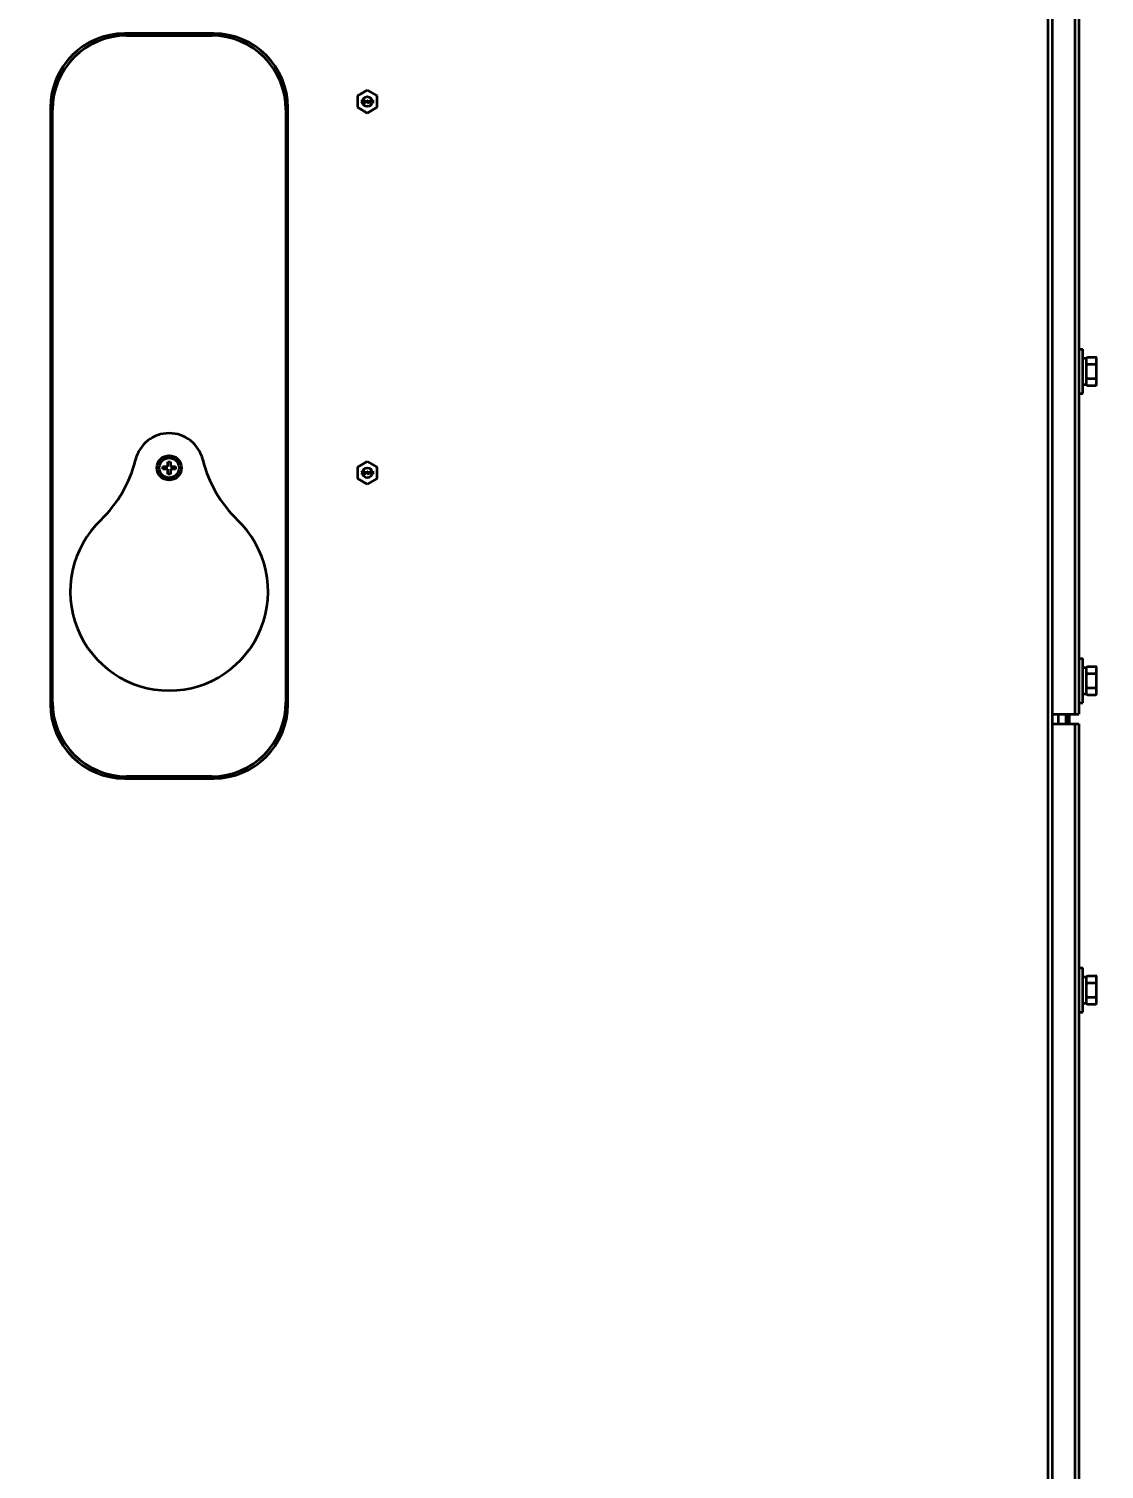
# Model space of a CAD drawing. Header units: millimetres. Extents: x 32496 to 166256, y 3504 to 23939.
# Drawn here: x 148902 to 149337, y 13035 to 13617 of the extents above; entities that cross this region are included whole.
import ezdxf

# ---------------------------------------------------------------- set-up
doc = ezdxf.new("R2010")
doc.units = ezdxf.units.MM
doc.header["$PDSIZE"] = -5
doc.layers.get('0').update_dxf_attribs({"lineweight": 35})
doc.layers.get('Defpoints').update_dxf_attribs({"lineweight": 18})
doc.layers.add('THICK', color=7, linetype='Continuous', lineweight=0)
doc.styles.add('TH_GBDIM', font='仿宋_GB2312.ttf', dxfattribs={"width": 0.8})
doc.dimstyles.new('TH_GBDIM', dxfattribs={"dimscale": 42, "dimtxt": 3, "dimasz": 3, "dimexe": 1.2, "dimexo": 0, "dimgap": 1, "dimtad": 1, "dimdec": 1, "dimdsep": 46, "dimtxsty": 'TH_GBDIM', "dimcen": 2.5, "dimdle": 252, "dimclrd": 4, "dimclre": 4, "dimclrt": 3, "dimadec": 0, "dimazin": 2, "dimtfac": 0.714286, "dimtdec": 1, "dimtmove": 0, "dimatfit": 3, "dimfxl": 1, "dimtolj": 1, "dimarcsym": 0})

# ---------------------------------------------------------------- blocks, each defined once
blk = doc.blocks.new('*D5866')
at = {"layer": 'Defpoints', "color": 0}
for p in [(146504.2, 13263.4), (152827.2, 12081.36), (152827.2, 11822.56)]:
    blk.add_point(p, dxfattribs=at)
at = {"layer": 'THICK', "color": 4, "linetype": 'Continuous', "lineweight": -2}
for p, q in [((146504.2, 13263.4), (146504.2, 11792.56)), ((152827.2, 12081.36), (152827.2, 11792.56)), ((146579.2, 11822.56), (152752.2, 11822.56))]:
    blk.add_line(p, q, dxfattribs=at)
at = {"layer": 'THICK', "color": 4}
for points in [[(146579.2, 11835.06), (146579.2, 11810.06), (146504.2, 11822.56)], [(152752.2, 11810.06), (152752.2, 11835.06), (152827.2, 11822.56)]]:
    blk.add_solid(points, dxfattribs=at)
at = {"layer": 'THICK', "color": 3, "lineweight": -3, "insert": (149665.7, 11885.26), "char_height": 75, "attachment_point": 5, "style": 'TH_GBDIM'}
blk.add_mtext('\\A1;About {\\A1;6323}', dxfattribs=at)
blk = doc.blocks.new('8-1250')
at = {"linetype": 'Continuous'}
for p, q in [((718.17, -34566.29), (718.17, -32553.29)), ((719.87, -32553.29), (719.87, -34566.29)), ((729.17, -33566.79), (729.17, -32554.69)), ((730.57, -33180.92), (730.57, -33425.66)), ((380.87, -33291.79), (344.87, -33291.79)), ((345.67, -33292.59), (380.07, -33292.59)), ((438.97, -33316.98), (442.97, -33314.67)), ((438.97, -33316.98), (438.97, -33321.6)), ((442.97, -33314.67), (446.97, -33316.98)), ((446.97, -33321.6), (446.97, -33316.98)), ((314.87, -33321.79), (314.87, -33562.79)), ((315.67, -33561.99), (315.67, -33322.59)), ((410.07, -33322.59), (410.07, -33561.99)), ((410.87, -33562.79), (410.87, -33321.79)), ((442.97, -33323.91), (438.97, -33321.6)), ((440.7, -33318.69), (441.6, -33318.69)), ((440.7, -33318.82), (440.7, -33318.69)), ((441.4, -33318.82), (440.7, -33318.82)), ((440.72, -33319.45), (440.7, -33319.56)), ((440.7, -33319.61), (440.7, -33319.56)), ((440.7, -33319.61), (440.72, -33319.71)), ((440.77, -33319.38), (440.72, -33319.45)), ((440.72, -33319.71), (440.82, -33319.81)), ((441.4, -33318.82), (440.77, -33319.38)), ((440.82, -33319.81), (440.92, -33319.86)), ((440.85, -33319.56), (440.9, -33319.45)), ((440.85, -33319.56), (440.85, -33319.61)), ((440.9, -33319.68), (440.85, -33319.61)), ((440.9, -33319.45), (441.6, -33318.82)), ((440.97, -33319.74), (440.9, -33319.68)), ((440.92, -33319.86), (441.07, -33319.89)), ((441.1, -33319.76), (440.97, -33319.74)), ((441.17, -33319.89), (441.07, -33319.89)), ((441.1, -33319.76), (441.2, -33319.76)), ((441.17, -33319.89), (441.35, -33319.86)), ((441.32, -33319.74), (441.2, -33319.76)), ((441.4, -33319.68), (441.32, -33319.74)), ((441.35, -33319.86), (441.45, -33319.81)), ((441.45, -33319.61), (441.4, -33319.68)), ((441.45, -33319.61), (441.57, -33319.61)), ((441.45, -33319.81), (441.55, -33319.71)), ((441.55, -33319.71), (441.57, -33319.61)), ((441.6, -33318.69), (441.6, -33318.82)), ((441.8, -33318.69), (441.95, -33318.69)), ((441.8, -33319.89), (441.8, -33318.69)), ((441.95, -33319.89), (441.8, -33319.89)), ((441.95, -33318.69), (441.95, -33319.68)), ((442.1, -33319.51), (441.95, -33319.68)), ((441.95, -33319.89), (442.1, -33319.71)), ((442.1, -33319.51), (442.1, -33319.71)), ((442.32, -33319.12), (442.3, -33319.15)), ((442.3, -33319.15), (442.45, -33319.3)), ((442.45, -33319.3), (442.3, -33319.45)), ((442.3, -33319.45), (442.32, -33319.48)), ((442.45, -33319.25), (442.32, -33319.12)), ((442.32, -33319.48), (442.45, -33319.35)), ((442.45, -33319.07), (442.5, -33319.07)), ((442.45, -33319.25), (442.45, -33319.07)), ((442.45, -33319.53), (442.45, -33319.35)), ((442.5, -33319.53), (442.45, -33319.53)), ((442.5, -33319.07), (442.5, -33319.25)), ((442.62, -33319.12), (442.5, -33319.25)), ((442.5, -33319.3), (442.65, -33319.15)), ((442.65, -33319.45), (442.5, -33319.3)), ((442.5, -33319.35), (442.62, -33319.48)), ((442.5, -33319.35), (442.5, -33319.53)), ((442.65, -33319.15), (442.62, -33319.12)), ((442.62, -33319.48), (442.65, -33319.45)), ((442.85, -33319.05), (443.1, -33319.05)), ((442.85, -33319.2), (442.85, -33319.05)), ((443.1, -33319.2), (442.85, -33319.2)), ((446.97, -33321.6), (442.97, -33323.91)), ((443.1, -33318.69), (443.25, -33318.69)), ((443.1, -33319.05), (443.1, -33318.69)), ((443.1, -33319.89), (443.1, -33319.2)), ((443.25, -33319.89), (443.1, -33319.89)), ((443.25, -33318.69), (443.25, -33319.05)), ((443.25, -33319.05), (443.85, -33319.05)), ((443.67, -33319.2), (443.25, -33319.2)), ((443.25, -33319.89), (443.85, -33319.2)), ((443.67, -33319.2), (443.25, -33319.68)), ((443.25, -33319.2), (443.25, -33319.68)), ((443.85, -33319.05), (443.85, -33319.2)), ((444.05, -33318.69), (444.2, -33318.69)), ((444.05, -33319.89), (444.05, -33318.69)), ((444.27, -33319.89), (444.05, -33319.89)), ((444.55, -33318.69), (444.2, -33319.63)), ((444.2, -33318.69), (444.2, -33319.63)), ((444.27, -33319.89), (444.65, -33318.82)), ((444.55, -33318.69), (444.75, -33318.69)), ((444.65, -33318.82), (445.02, -33319.89)), ((445.1, -33319.63), (444.75, -33318.69)), ((445.25, -33319.89), (445.02, -33319.89)), ((445.1, -33318.69), (445.25, -33318.69)), ((445.1, -33319.63), (445.1, -33318.69)), ((445.25, -33318.69), (445.25, -33319.89)), ((730.57, -33419.29), (732.17, -33419.29)), ((732.17, -33437.29), (732.17, -33419.29)), ((730.57, -33425.66), (730.57, -33430.92)), ((732.17, -33422.94), (733.77, -33422.94)), ((733.77, -33422.82), (734.07, -33422.52)), ((733.77, -33433.76), (733.77, -33422.82)), ((734.07, -33422.52), (737.47, -33422.52)), ((734.07, -33425.4), (737.47, -33425.4)), ((737.77, -33422.82), (737.47, -33422.52)), ((737.77, -33433.76), (737.77, -33422.82)), ((730.57, -33430.92), (730.57, -33566.79)), ((734.07, -33431.18), (737.47, -33431.18)), ((730.57, -33437.29), (732.17, -33437.29)), ((732.17, -33433.64), (733.77, -33433.64)), ((733.77, -33433.76), (734.07, -33434.06)), ((734.07, -33434.06), (737.47, -33434.06)), ((737.77, -33433.76), (737.47, -33434.06)), ((360.37, -33466.79), (362.37, -33466.79)), ((360.37, -33467.79), (360.37, -33466.79)), ((362.37, -33467.79), (360.37, -33467.79)), ((362.37, -33464.79), (363.37, -33464.79)), ((362.37, -33466.79), (362.37, -33464.79)), ((362.37, -33469.79), (362.37, -33467.79)), ((363.37, -33464.79), (363.37, -33466.79)), ((363.37, -33466.79), (365.37, -33466.79)), ((365.37, -33467.79), (363.37, -33467.79)), ((363.37, -33467.79), (363.37, -33469.79)), ((365.37, -33466.79), (365.37, -33467.79)), ((438.97, -33466.98), (442.97, -33464.67)), ((438.97, -33466.98), (438.97, -33471.6)), ((442.97, -33464.67), (446.97, -33466.98)), ((446.97, -33471.6), (446.97, -33466.98)), ((363.37, -33469.79), (362.37, -33469.79)), ((442.97, -33473.91), (438.97, -33471.6)), ((440.7, -33468.69), (441.6, -33468.69)), ((440.7, -33468.82), (440.7, -33468.69)), ((441.4, -33468.82), (440.7, -33468.82)), ((440.72, -33469.45), (440.7, -33469.56)), ((440.7, -33469.61), (440.7, -33469.56)), ((440.7, -33469.61), (440.72, -33469.71)), ((440.77, -33469.38), (440.72, -33469.45)), ((440.72, -33469.71), (440.82, -33469.81)), ((441.4, -33468.82), (440.77, -33469.38)), ((440.82, -33469.81), (440.92, -33469.86)), ((440.85, -33469.56), (440.9, -33469.45)), ((440.85, -33469.56), (440.85, -33469.61)), ((440.9, -33469.68), (440.85, -33469.61)), ((440.9, -33469.45), (441.6, -33468.82)), ((440.97, -33469.74), (440.9, -33469.68)), ((440.92, -33469.86), (441.07, -33469.89)), ((441.1, -33469.76), (440.97, -33469.74)), ((441.17, -33469.89), (441.07, -33469.89)), ((441.1, -33469.76), (441.2, -33469.76)), ((441.17, -33469.89), (441.35, -33469.86)), ((441.32, -33469.74), (441.2, -33469.76)), ((441.4, -33469.68), (441.32, -33469.74)), ((441.35, -33469.86), (441.45, -33469.81)), ((441.45, -33469.61), (441.4, -33469.68)), ((441.45, -33469.61), (441.57, -33469.61)), ((441.45, -33469.81), (441.55, -33469.71)), ((441.55, -33469.71), (441.57, -33469.61)), ((441.6, -33468.69), (441.6, -33468.82)), ((441.8, -33468.69), (441.95, -33468.69)), ((441.8, -33469.89), (441.8, -33468.69)), ((441.95, -33469.89), (441.8, -33469.89)), ((441.95, -33468.69), (441.95, -33469.68)), ((442.1, -33469.51), (441.95, -33469.68)), ((441.95, -33469.89), (442.1, -33469.71)), ((442.1, -33469.51), (442.1, -33469.71)), ((442.32, -33469.12), (442.3, -33469.15)), ((442.3, -33469.15), (442.45, -33469.3)), ((442.45, -33469.3), (442.3, -33469.45)), ((442.3, -33469.45), (442.32, -33469.48)), ((442.45, -33469.25), (442.32, -33469.12)), ((442.32, -33469.48), (442.45, -33469.35)), ((442.45, -33469.07), (442.5, -33469.07)), ((442.45, -33469.25), (442.45, -33469.07)), ((442.45, -33469.53), (442.45, -33469.35)), ((442.5, -33469.53), (442.45, -33469.53)), ((442.5, -33469.07), (442.5, -33469.25)), ((442.62, -33469.12), (442.5, -33469.25)), ((442.5, -33469.3), (442.65, -33469.15)), ((442.65, -33469.45), (442.5, -33469.3)), ((442.5, -33469.35), (442.62, -33469.48)), ((442.5, -33469.35), (442.5, -33469.53)), ((442.65, -33469.15), (442.62, -33469.12)), ((442.62, -33469.48), (442.65, -33469.45)), ((442.85, -33469.05), (443.1, -33469.05)), ((442.85, -33469.2), (442.85, -33469.05)), ((443.1, -33469.2), (442.85, -33469.2)), ((446.97, -33471.6), (442.97, -33473.91)), ((443.1, -33468.69), (443.25, -33468.69)), ((443.1, -33469.05), (443.1, -33468.69)), ((443.1, -33469.89), (443.1, -33469.2)), ((443.25, -33469.89), (443.1, -33469.89)), ((443.25, -33468.69), (443.25, -33469.05)), ((443.25, -33469.05), (443.85, -33469.05)), ((443.67, -33469.2), (443.25, -33469.2)), ((443.25, -33469.89), (443.85, -33469.2)), ((443.67, -33469.2), (443.25, -33469.68)), ((443.25, -33469.2), (443.25, -33469.68)), ((443.85, -33469.05), (443.85, -33469.2)), ((444.05, -33468.69), (444.2, -33468.69)), ((444.05, -33469.89), (444.05, -33468.69)), ((444.27, -33469.89), (444.05, -33469.89)), ((444.2, -33468.69), (444.2, -33469.63)), ((444.55, -33468.69), (444.2, -33469.63)), ((444.27, -33469.89), (444.65, -33468.82)), ((444.55, -33468.69), (444.75, -33468.69)), ((444.65, -33468.82), (445.02, -33469.89)), ((445.1, -33469.63), (444.75, -33468.69)), ((445.25, -33469.89), (445.02, -33469.89)), ((445.1, -33468.69), (445.25, -33468.69)), ((445.1, -33469.63), (445.1, -33468.69)), ((445.25, -33468.69), (445.25, -33469.89)), ((730.57, -33544.29), (732.17, -33544.29)), ((732.17, -33562.29), (732.17, -33544.29)), ((732.17, -33547.94), (733.77, -33547.94)), ((733.77, -33547.82), (734.07, -33547.52)), ((733.77, -33558.76), (733.77, -33547.82)), ((734.07, -33547.52), (737.47, -33547.52)), ((737.77, -33547.82), (737.47, -33547.52)), ((737.77, -33558.76), (737.77, -33547.82)), ((734.07, -33550.4), (737.47, -33550.4)), ((732.17, -33558.64), (733.77, -33558.64)), ((733.77, -33558.76), (734.07, -33559.06)), ((734.07, -33556.18), (737.47, -33556.18)), ((734.07, -33559.06), (737.47, -33559.06)), ((737.77, -33558.76), (737.47, -33559.06)), ((719.87, -33566.79), (730.57, -33566.79)), ((722.37, -33570.79), (722.37, -33566.79)), ((725.37, -33566.79), (725.37, -33570.79)), ((725.57, -33566.79), (725.57, -33570.59)), ((726.77, -33566.79), (726.77, -33570.59)), ((730.57, -33562.29), (732.17, -33562.29)), ((719.87, -33570.79), (730.57, -33570.79)), ((726.77, -33570.59), (725.57, -33570.59)), ((729.17, -34566.29), (729.17, -33570.79)), ((730.57, -33570.79), (730.57, -33675.66)), ((344.87, -33592.79), (380.87, -33592.79)), ((380.07, -33591.99), (345.67, -33591.99)), ((730.57, -33669.29), (732.17, -33669.29)), ((732.17, -33687.29), (732.17, -33669.29)), ((730.57, -33675.66), (730.57, -33680.92)), ((732.17, -33672.94), (733.77, -33672.94)), ((733.77, -33672.82), (734.07, -33672.52)), ((733.77, -33683.76), (733.77, -33672.82)), ((734.07, -33672.52), (737.47, -33672.52)), ((734.07, -33675.4), (737.47, -33675.4)), ((737.77, -33672.82), (737.47, -33672.52)), ((737.77, -33683.76), (737.77, -33672.82)), ((730.57, -33680.92), (730.57, -33925.66)), ((732.17, -33683.64), (733.77, -33683.64)), ((733.77, -33683.76), (734.07, -33684.06)), ((734.07, -33681.18), (737.47, -33681.18)), ((737.77, -33683.76), (737.47, -33684.06)), ((730.57, -33687.29), (732.17, -33687.29)), ((734.07, -33684.06), (737.47, -33684.06))]:
    blk.add_line(p, q, dxfattribs=at)
for centre, radius in [((442.97, -33319.29), 2), ((362.87, -33467.29), 5), ((362.87, -33467.29), 4), ((442.97, -33469.29), 2)]:
    blk.add_circle(centre, radius, dxfattribs=at)
for centre, radius, start, end in [((344.87, -33321.79), 30, 90, 180), ((345.67, -33322.59), 30, 90, 180), ((380.07, -33322.59), 30, 0, 90), ((380.87, -33321.79), 30, 0, 90), ((735.01, -33425.09), 3.56, 39.13645, 39.50132), ((736.53, -33431.49), 3.56, 219.13644, 219.50078), ((362.87, -33467.29), 14, 13.59162, 166.40838), ((300.66, -33452.25), 50, 313.72491, 346.40838), ((425.08, -33452.25), 50, 193.59162, 226.27509), ((362.87, -33517.29), 40, 133.72491, 46.27509), ((735.01, -33550.09), 3.56, 39.13645, 39.50132), ((736.53, -33556.49), 3.56, 219.13644, 219.50078), ((344.87, -33562.79), 30, 180, 270), ((345.67, -33561.99), 30, 180, 270), ((380.07, -33561.99), 30, 270, 0), ((380.87, -33562.79), 30, 270, 0), ((726.97, -33570.59), 1.4, 180, 188.23663), ((726.97, -33570.59), 0.2, 180, 270), ((735.01, -33675.09), 3.56, 39.13645, 39.50132), ((736.53, -33681.49), 3.56, 219.13644, 219.50078)]:
    blk.add_arc(centre, radius, start, end, dxfattribs=at)
for points, knots in [([(733.77, -33422.85), (733.8, -33422.82), (733.89, -33422.7), (733.99, -33422.59), (734.07, -33422.52)], [0, 0, 0, 0, 0.244558, 1, 1, 1, 1]), ([(734.07, -33425.4), (734.05, -33425.38), (733.94, -33425.27), (733.84, -33425.16), (733.77, -33425.07)], [0, 0, 0, 0, 0.255352, 1, 1, 1, 1]), ([(737.76, -33422.83), (737.74, -33422.8), (737.64, -33422.69), (737.55, -33422.59), (737.47, -33422.52)], [0, 0, 0, 0, 0.244878, 1, 1, 1, 1]), ([(737.47, -33425.4), (737.5, -33425.38), (737.6, -33425.27), (737.7, -33425.16), (737.77, -33425.07)], [0, 0, 0, 0, 0.255353, 1, 1, 1, 1]), ([(733.77, -33431.51), (733.8, -33431.48), (733.89, -33431.36), (733.99, -33431.26), (734.07, -33431.18)], [0, 0, 0, 0, 0.244558, 1, 1, 1, 1]), ([(737.77, -33431.51), (737.75, -33431.48), (737.65, -33431.36), (737.55, -33431.26), (737.47, -33431.18)], [0, 0, 0, 0, 0.244558, 1, 1, 1, 1]), ([(734.07, -33434.06), (734.05, -33434.04), (733.95, -33433.94), (733.85, -33433.83), (733.79, -33433.75)], [0, 0, 0, 0, 0.255041, 1, 1, 1, 1]), ([(737.47, -33434.06), (737.5, -33434.04), (737.6, -33433.93), (737.7, -33433.82), (737.77, -33433.73)], [0, 0, 0, 0, 0.255353, 1, 1, 1, 1]), ([(733.77, -33547.85), (733.8, -33547.82), (733.89, -33547.7), (733.99, -33547.59), (734.07, -33547.52)], [0, 0, 0, 0, 0.244558, 1, 1, 1, 1]), ([(737.76, -33547.83), (737.74, -33547.8), (737.64, -33547.69), (737.55, -33547.59), (737.47, -33547.52)], [0, 0, 0, 0, 0.244878, 1, 1, 1, 1]), ([(734.07, -33550.4), (734.05, -33550.38), (733.94, -33550.27), (733.84, -33550.16), (733.77, -33550.07)], [0, 0, 0, 0, 0.255352, 1, 1, 1, 1]), ([(737.47, -33550.4), (737.5, -33550.38), (737.6, -33550.27), (737.7, -33550.16), (737.77, -33550.07)], [0, 0, 0, 0, 0.255353, 1, 1, 1, 1]), ([(733.77, -33556.51), (733.8, -33556.48), (733.89, -33556.36), (733.99, -33556.26), (734.07, -33556.18)], [0, 0, 0, 0, 0.244558, 1, 1, 1, 1]), ([(734.07, -33559.06), (734.05, -33559.04), (733.95, -33558.94), (733.85, -33558.83), (733.79, -33558.75)], [0, 0, 0, 0, 0.255041, 1, 1, 1, 1]), ([(737.77, -33556.51), (737.75, -33556.48), (737.65, -33556.36), (737.55, -33556.26), (737.47, -33556.18)], [0, 0, 0, 0, 0.244558, 1, 1, 1, 1]), ([(737.47, -33559.06), (737.5, -33559.04), (737.6, -33558.93), (737.7, -33558.82), (737.77, -33558.73)], [0, 0, 0, 0, 0.255353, 1, 1, 1, 1]), ([(733.77, -33672.85), (733.8, -33672.82), (733.89, -33672.7), (733.99, -33672.59), (734.07, -33672.52)], [0, 0, 0, 0, 0.244558, 1, 1, 1, 1]), ([(734.07, -33675.4), (734.05, -33675.38), (733.94, -33675.27), (733.84, -33675.16), (733.77, -33675.07)], [0, 0, 0, 0, 0.255352, 1, 1, 1, 1]), ([(737.76, -33672.83), (737.74, -33672.8), (737.64, -33672.69), (737.55, -33672.59), (737.47, -33672.52)], [0, 0, 0, 0, 0.244878, 1, 1, 1, 1]), ([(737.47, -33675.4), (737.5, -33675.38), (737.6, -33675.27), (737.7, -33675.16), (737.77, -33675.07)], [0, 0, 0, 0, 0.255353, 1, 1, 1, 1]), ([(733.77, -33681.51), (733.8, -33681.48), (733.89, -33681.36), (733.99, -33681.26), (734.07, -33681.18)], [0, 0, 0, 0, 0.244558, 1, 1, 1, 1]), ([(734.07, -33684.06), (734.05, -33684.04), (733.95, -33683.94), (733.85, -33683.83), (733.79, -33683.75)], [0, 0, 0, 0, 0.255041, 1, 1, 1, 1]), ([(737.77, -33681.51), (737.75, -33681.48), (737.65, -33681.36), (737.55, -33681.26), (737.47, -33681.18)], [0, 0, 0, 0, 0.244558, 1, 1, 1, 1]), ([(737.47, -33684.06), (737.5, -33684.04), (737.6, -33683.93), (737.7, -33683.82), (737.77, -33683.73)], [0, 0, 0, 0, 0.255353, 1, 1, 1, 1])]:
    blk.add_open_spline(points, degree=3, knots=knots, dxfattribs=at)
for points in [[(733.77, -33426.06), (733.86, -33425.84), (733.96, -33425.62), (734.07, -33425.4)], [(737.77, -33426.06), (737.68, -33425.84), (737.58, -33425.62), (737.47, -33425.4)], [(734.07, -33431.18), (733.96, -33430.96), (733.86, -33430.74), (733.77, -33430.52)], [(737.47, -33431.18), (737.58, -33430.96), (737.68, -33430.74), (737.77, -33430.52)], [(733.77, -33551.06), (733.86, -33550.84), (733.96, -33550.62), (734.07, -33550.4)], [(734.07, -33556.18), (733.96, -33555.96), (733.86, -33555.74), (733.77, -33555.52)], [(737.77, -33551.06), (737.68, -33550.84), (737.58, -33550.62), (737.47, -33550.4)], [(737.47, -33556.18), (737.58, -33555.96), (737.68, -33555.74), (737.77, -33555.52)], [(733.77, -33676.06), (733.86, -33675.84), (733.96, -33675.62), (734.07, -33675.4)], [(737.77, -33676.06), (737.68, -33675.84), (737.58, -33675.62), (737.47, -33675.4)], [(734.07, -33681.18), (733.96, -33680.96), (733.86, -33680.74), (733.77, -33680.52)], [(737.47, -33681.18), (737.58, -33680.96), (737.68, -33680.74), (737.77, -33680.52)]]:
    blk.add_open_spline(points, degree=3, dxfattribs=at)

msp = doc.modelspace()

# ---------------------------------------------------------------- block references
at = {"color": 6}
msp.add_blockref('8-1250', (148596.331, 46906.597), dxfattribs=at)

# ---------------------------------------------------------------- dimensions: what is measured, and where the dimension line sits
at = {"layer": 'THICK', "lineweight": -3}
dim = msp.add_linear_dim(base=(152827.204, 11822.556), p1=(146504.204, 13263.4), p2=(152827.204, 12081.363), text='About {\\A1;<>}', dimstyle='TH_GBDIM', override={"dimscale": 25, "dimtxsty": 'TH_GBDIM', "dimarcsym": 2}, dxfattribs=at)
dim.commit()
dim.dimension.update_dxf_attribs({"geometry": '*D5866', "text_midpoint": (149665.704, 11885.258)})

doc.saveas('drawing.dxf')
